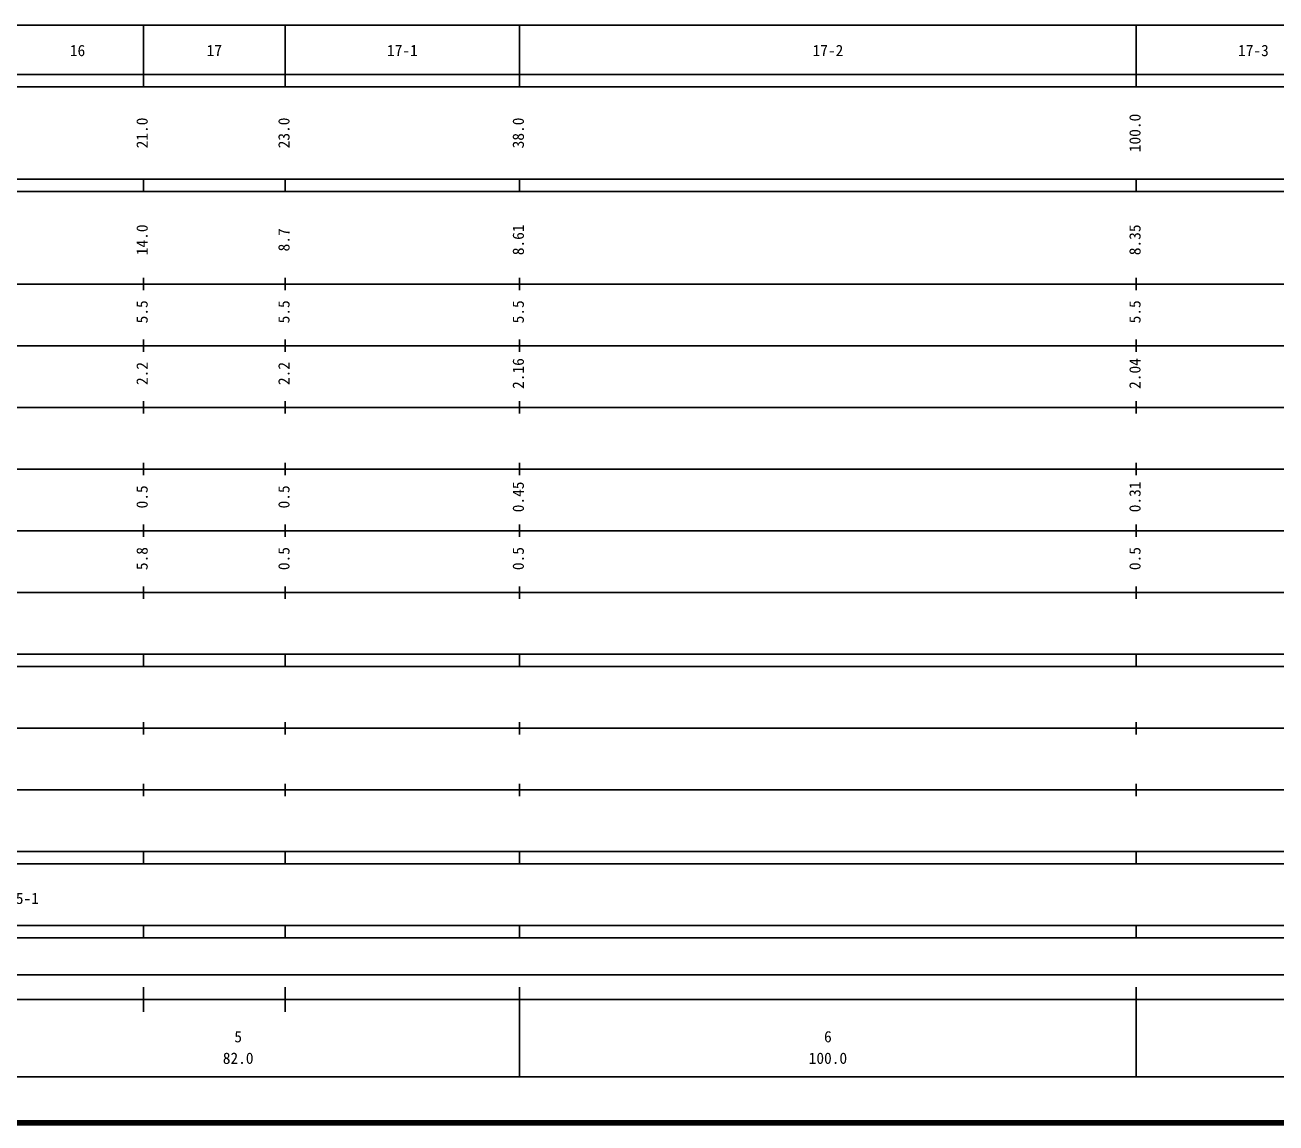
# Model space of a CAD drawing. Units: millimetres on the paper, enlarged 1000 times. Extents: x 40000 to 680000, y 20000 to 380000.
# Drawn here: x 287807 to 490659, y 20000 to 198000 of the extents above; entities that cross this region are included whole.
import ezdxf
from ezdxf.enums import TextEntityAlignment as Align

# ---------------------------------------------------------------- set-up
doc = ezdxf.new("R2010")
doc.units = ezdxf.units.MM
doc.header["$LTSCALE"] = 1000
doc.layers.add('M-TTL', color=2, linetype='Continuous', lineweight=140)
doc.layers.add('M-TTL-BAND', color=7, linetype='Continuous', lineweight=25)
doc.styles.add('ＭＳ ゴシック', font='')
doc.styles.get('ＭＳ ゴシック').set_extended_font_data('MS Gothic')

msp = doc.modelspace()

# ---------------------------------------------------------------- linework, layer by layer
at = {"layer": 'M-TTL'}
msp.add_line((40000, 20000), (680000, 20000), dxfattribs=at)
at = {"layer": 'M-TTL-BAND'}
for p, q in [((68000, 198000), (579000, 198000)), ((307000, 188000), (307000, 198000)), ((330000, 188000), (330000, 198000)), ((368000, 188000), (368000, 198000)), ((468000, 188000), (468000, 198000)), ((40000, 190000), (579000, 190000)), ((40000, 188000), (579000, 188000)), ((40000, 173000), (579000, 173000)), ((307000, 171000), (307000, 173000)), ((330000, 171000), (330000, 173000)), ((368000, 171000), (368000, 173000)), ((468000, 171000), (468000, 173000)), ((40000, 171000), (579000, 171000)), ((307000, 155000), (307000, 157000)), ((330000, 155000), (330000, 157000)), ((368000, 155000), (368000, 157000)), ((468000, 155000), (468000, 157000)), ((40000, 156000), (579000, 156000)), ((307000, 145000), (307000, 147000)), ((330000, 145000), (330000, 147000)), ((368000, 145000), (368000, 147000)), ((468000, 145000), (468000, 147000)), ((46000, 146000), (579000, 146000)), ((52000, 136000), (579000, 136000)), ((307000, 135000), (307000, 137000)), ((330000, 135000), (330000, 137000)), ((368000, 135000), (368000, 137000)), ((468000, 135000), (468000, 137000)), ((46000, 126000), (579000, 126000)), ((307000, 125000), (307000, 127000)), ((330000, 125000), (330000, 127000)), ((368000, 125000), (368000, 127000)), ((468000, 125000), (468000, 127000)), ((52000, 116000), (579000, 116000)), ((307000, 115000), (307000, 117000)), ((330000, 115000), (330000, 117000)), ((368000, 115000), (368000, 117000)), ((468000, 115000), (468000, 117000)), ((46000, 106000), (579000, 106000)), ((307000, 105000), (307000, 107000)), ((330000, 105000), (330000, 107000)), ((368000, 105000), (368000, 107000)), ((468000, 105000), (468000, 107000)), ((40000, 96000), (579000, 96000)), ((307000, 94000), (307000, 96000)), ((330000, 94000), (330000, 96000)), ((368000, 94000), (368000, 96000)), ((468000, 94000), (468000, 96000)), ((40000, 94000), (579000, 94000)), ((49000, 84000), (579000, 84000)), ((307000, 83000), (307000, 85000)), ((330000, 83000), (330000, 85000)), ((368000, 83000), (368000, 85000)), ((468000, 83000), (468000, 85000)), ((40000, 74000), (579000, 74000)), ((307000, 73000), (307000, 75000)), ((330000, 73000), (330000, 75000)), ((368000, 73000), (368000, 75000)), ((468000, 73000), (468000, 75000)), ((40000, 64000), (579000, 64000)), ((307000, 62000), (307000, 64000)), ((330000, 62000), (330000, 64000)), ((368000, 62000), (368000, 64000)), ((468000, 62000), (468000, 64000)), ((40000, 62000), (579000, 62000)), ((40000, 52000), (579000, 52000)), ((307000, 50000), (307000, 52000)), ((330000, 50000), (330000, 52000)), ((368000, 50000), (368000, 52000)), ((468000, 50000), (468000, 52000)), ((40000, 50000), (579000, 50000)), ((71000, 44000), (565000, 44000)), ((307000, 38000), (307000, 42000)), ((330000, 38000), (330000, 42000)), ((368000, 27500), (368000, 42000)), ((468000, 27500), (468000, 42000)), ((40000, 40000), (579000, 40000)), ((68000, 27500), (579000, 27500))]:
    msp.add_line(p, q, dxfattribs=at)

# ---------------------------------------------------------------- texts
at = {"layer": 'M-TTL-BAND', "style": 'ＭＳ ゴシック'}
for s, p in [('16', (296324, 192405)), ('17-2', (418000, 192405)), ('17-3', (487000, 192405)), ('17', (318500, 192405)), ('17-1', (349000, 192405)), ('5', (322368, 32523)), ('6', (418000, 32523)), ('82.0', (322368, 29033)), ('100.0', (418000, 29033))]:
    msp.add_text(s, height=1833, dxfattribs=at).set_placement(p, align=Align.BOTTOM_CENTER)
for s, p in [('21.0', (308248, 180500)), ('23.0', (331248, 180500)), ('38.0', (369248, 180500)), ('100.0', (469248, 180500)), ('14.0', (308248, 163174)), ('8.7', (331248, 163174)), ('8.61', (369248, 163174)), ('8.35', (469248, 163174)), ('5.5', (308248, 151500)), ('5.5', (331248, 151500)), ('5.5', (369248, 151500)), ('5.5', (469248, 151500)), ('2.2', (308248, 141500)), ('2.2', (331248, 141500)), ('2.16', (369248, 141500)), ('2.04', (469248, 141500)), ('0.45', (369248, 121500)), ('0.31', (469248, 121500)), ('0.5', (308248, 121500)), ('0.5', (331248, 121500)), ('5.8', (308248, 111500)), ('0.5', (331248, 111500)), ('0.5', (369248, 111500)), ('0.5', (469248, 111500))]:
    msp.add_text(s, height=1833, rotation=90, dxfattribs=at).set_placement(p, align=Align.BOTTOM_CENTER)
msp.add_text('06465-1', height=1833, dxfattribs=at).set_placement((281327, 54951), align=Align.BOTTOM_LEFT)

doc.saveas('drawing.dxf')
